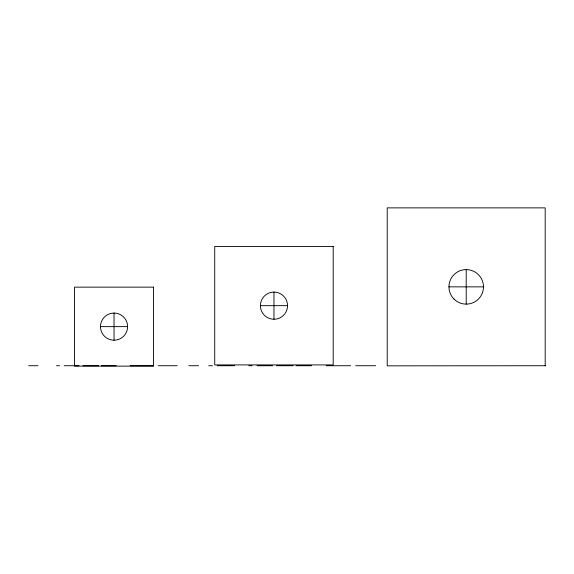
<?xml version="1.0" encoding="UTF-8"?>
<svg xmlns="http://www.w3.org/2000/svg" width="574" height="574" viewBox="0 0 574 574"><rect width="100%" height="100%" fill="white"/><g stroke="black" fill="none" stroke-linecap="round" stroke-linejoin="round"><path stroke-width="0.86" d="M448.933 286.857L483.48 286.857M260.395 305.669L287.538 305.669A13.575 13.575 0 0 1 267.175 317.422A13.575 13.575 0 0 1 267.175 293.91A13.575 13.575 0 0 1 287.538 305.669M100.479 326.635L127.622 326.635A13.575 13.575 0 0 1 107.266 338.395A13.575 13.575 0 0 1 107.266 314.882A13.575 13.575 0 0 1 127.622 326.635M28.7 365.731L37.963 365.731M56.496 365.731L59.581 365.731M64.281 365.731L79.076 365.731M82.871 365.731L98.728 365.731M101.368 365.731L116.199 365.731M130.212 365.731L153.466 365.731M158.23 365.731L177.215 365.731M188.875 365.731L198.597 365.731M208.721 365.731L212.416 365.731M217.151 365.731L234.658 365.731M248.836 365.731L252.079 365.731M257.009 365.731L272.557 365.731M276.539 365.731L293.199 365.731M295.969 365.731L311.553 365.731M326.262 365.731L350.685 365.731M355.693 365.731L375.633 365.731M545.3 365.731L387.22 365.839L387.22 207.874L545.192 207.874L545.192 365.839M466.21 269.579L466.21 304.134M273.963 292.094L273.963 319.237M114.047 313.06L114.047 340.21M333.207 246.425L214.726 246.425L214.726 364.906L333.207 364.906L333.207 246.425M153.545 287.144L74.555 287.144L74.555 366.126L153.545 366.126L153.545 287.144M453.991 299.068A17.277 17.277 0 0 0 482.892 291.327A17.277 17.277 0 0 0 461.74 270.175A17.277 17.277 0 0 0 453.991 299.068"/></g></svg>
